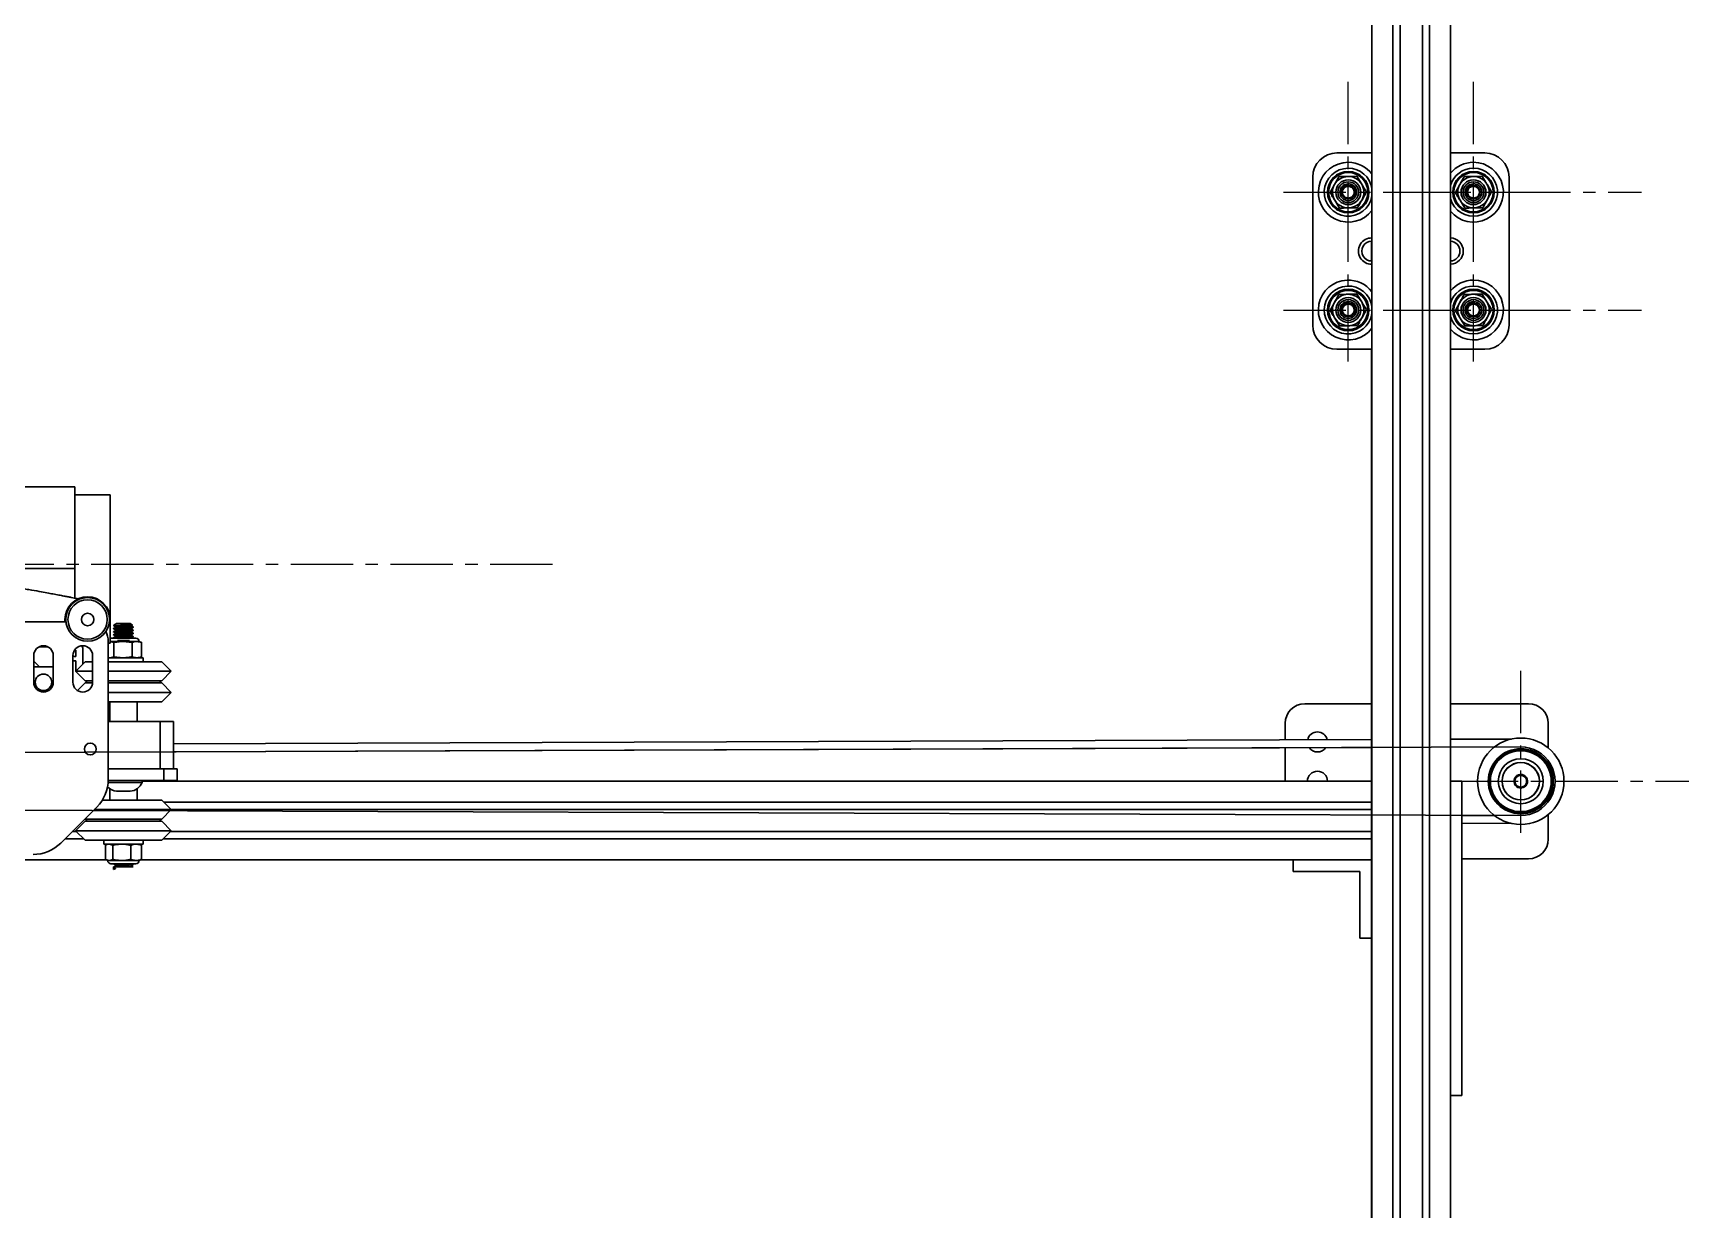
# Model space of a CAD drawing. Header units: millimetres. Extents: x 15 to 1184, y 5 to 836.
# Drawn here: x 332.3 to 501, y 141.9 to 261.8 of the extents above; entities that cross this region are included whole.
import ezdxf

# ---------------------------------------------------------------- set-up
doc = ezdxf.new("R2010")
doc.units = ezdxf.units.MM
doc.linetypes.add('CENTER', pattern=[10.16, 6.35, -1.27, 1.27, -1.27])
doc.linetypes.add('CENTERX2', pattern=[20.32, 12.7, -2.54, 2.54, -2.54])
doc.layers.get('0').update_dxf_attribs({"lineweight": 30})
doc.layers.add('中心线', color=7, linetype='CENTER')

msp = doc.modelspace()

# ---------------------------------------------------------------- linework, layer by layer
at = {"color": 7, "linetype": 'Continuous', "lineweight": 30}
for p, q in [((471.5353, 128.8836), (471.5353, 325.7631)), ((473.8073, 128.8836), (473.8073, 325.7631)), ((468.6713, 130.7233), (468.6713, 323.9233)), ((470.8153, 131.3233), (470.8153, 323.3233)), ((474.5273, 131.3233), (474.5273, 323.3233)), ((476.6713, 139.3233), (476.6713, 315.3233)), ((468.6713, 249.553), (465.1053, 249.553)), ((480.1693, 249.553), (476.6713, 249.553)), ((462.6373, 247.085), (462.6373, 232.021)), ((464.4102, 245.5147), (464.8554, 246.3242)), ((467.1477, 247.1718), (467.6261, 246.3815)), ((477.1702, 245.5147), (477.6154, 246.3242)), ((479.9077, 247.1718), (480.3861, 246.3815)), ((482.6373, 232.021), (482.6373, 247.085)), ((465.3669, 243.9342), (464.8885, 244.7245)), ((465.5741, 245.1521), (465.495, 245.2095)), ((465.5674, 245.49), (465.8578, 246.119)), ((465.9669, 244.924), (465.5674, 245.49)), ((465.8578, 246.119), (466.5477, 246.182)), ((466.6568, 244.987), (465.9669, 244.924)), ((466.5477, 246.182), (466.9473, 245.616)), ((466.9473, 245.616), (466.6568, 244.987)), ((468.1044, 245.5913), (467.6592, 244.7819)), ((478.1269, 243.9342), (477.6485, 244.7245)), ((478.4053, 245.05), (478.3166, 245.0952)), ((478.3457, 245.3827), (478.534, 246.0495)), ((478.829, 244.8863), (478.3457, 245.3827)), ((478.534, 246.0495), (479.2056, 246.2198)), ((479.5006, 245.0566), (478.829, 244.8863)), ((479.2056, 246.2198), (479.6889, 245.7233)), ((479.6889, 245.7233), (479.5006, 245.0566)), ((480.8644, 245.5913), (480.4192, 244.7819)), ((468.6373, 238.549), (468.6373, 240.557)), ((467.1477, 235.1718), (467.6261, 234.3816)), ((479.9077, 235.1718), (480.3861, 234.3816)), ((464.4102, 233.5148), (464.8554, 234.3241)), ((465.4892, 233.3591), (465.4202, 233.448)), ((465.5773, 233.6854), (466.032, 234.2082)), ((465.8026, 233.0303), (465.5773, 233.6854)), ((466.4826, 232.8979), (465.8026, 233.0303)), ((466.032, 234.2082), (466.712, 234.0757)), ((466.9373, 233.4206), (466.4826, 232.8979)), ((466.712, 234.0757), (466.9373, 233.4206)), ((468.1044, 233.5913), (467.6592, 232.7819)), ((477.1702, 233.5148), (477.6154, 234.3241)), ((478.3163, 233.1842), (478.2326, 233.2509)), ((478.3252, 233.522), (478.6444, 234.1369)), ((478.6981, 232.9381), (478.3252, 233.522)), ((478.6444, 234.1369), (479.3365, 234.1679)), ((479.3902, 232.9691), (478.6981, 232.9381)), ((479.3365, 234.1679), (479.7094, 233.584)), ((479.7094, 233.584), (479.3902, 232.9691)), ((480.8644, 233.5913), (480.4192, 232.7819)), ((465.3669, 231.9342), (464.8885, 232.7245)), ((478.1269, 231.9342), (477.6485, 232.7245)), ((465.1053, 229.553), (468.6713, 229.553)), ((468.6373, 109.553), (468.6373, 229.553)), ((476.6713, 229.553), (480.1693, 229.553)), ((336.5292, 215.533), (330.1792, 215.533)), ((336.5292, 207.233), (336.5292, 215.533)), ((340.1292, 214.733), (336.5292, 214.733)), ((340.1292, 207.233), (340.1292, 214.733)), ((330.1792, 207.233), (336.5292, 207.233)), ((336.5292, 204.2003), (336.5292, 207.233)), ((340.1292, 202.033), (340.1292, 207.233)), ((320.7292, 201.805), (335.6109, 201.805)), ((335.5192, 202.033), (335.5192, 201.805)), ((340.1292, 199.633), (340.1292, 202.033)), ((340.5562, 201.4744), (340.4732, 201.4163)), ((340.4732, 201.4163), (340.6368, 201.4163)), ((340.4732, 201.1062), (340.4732, 201.0662)), ((340.4732, 200.7862), (340.4732, 200.7462)), ((340.6857, 201.5514), (340.5989, 201.5011)), ((340.7826, 201.633), (340.681, 201.5619)), ((340.681, 201.5619), (340.7183, 201.5619)), ((340.681, 201.2662), (340.681, 201.2287)), ((340.681, 200.9462), (340.681, 200.9088)), ((340.7826, 201.633), (342.0207, 201.633)), ((342.0207, 201.633), (342.1638, 201.633)), ((342.3624, 201.4939), (342.1638, 201.633)), ((342.2613, 201.4211), (342.3644, 201.4809)), ((342.2654, 201.3862), (342.2654, 201.4235)), ((342.2654, 201.0662), (342.2654, 201.1035)), ((342.2654, 200.7462), (342.2654, 200.7835)), ((342.4732, 201.2262), (342.4732, 201.2662)), ((342.4732, 200.9062), (342.4732, 200.9462)), ((332.8469, 199.233), (333.8115, 199.233)), ((339.9292, 199.805), (339.9292, 185.7459)), ((339.9292, 199.633), (340.1292, 199.633)), ((340.5075, 199.6763), (340.0669, 199.7917)), ((341.4309, 199.7917), (340.1292, 199.7917)), ((342.7399, 200.125), (340.2065, 200.125)), ((340.4732, 200.4662), (340.4732, 200.4262)), ((340.4732, 200.1462), (340.4732, 200.125)), ((340.5075, 199.6763), (340.5075, 198.2404)), ((340.6173, 199.7011), (340.6284, 199.6947)), ((340.681, 200.6262), (340.681, 200.5887)), ((340.681, 200.3062), (340.681, 200.2687)), ((342.3543, 199.6763), (341.4309, 199.7917)), ((342.8372, 199.7917), (341.4309, 199.7917)), ((342.2654, 200.4262), (342.2654, 200.4635)), ((342.2654, 200.125), (342.2654, 200.1435)), ((342.3543, 199.6763), (342.3543, 198.2404)), ((342.4732, 200.5862), (342.4732, 200.6262)), ((342.4732, 200.2662), (342.4732, 200.3062)), ((343.0732, 199.7917), (342.8372, 199.7917)), ((343.35, 199.6626), (343.0732, 199.7917)), ((343.3201, 199.6763), (343.3201, 198.2404)), ((332.3292, 195.633), (332.3292, 198.357)), ((332.9332, 197.1933), (332.3292, 197.7973)), ((334.3292, 198.357), (334.3292, 195.633)), ((336.3292, 195.633), (336.3292, 198.357)), ((336.3292, 197.8327), (336.6092, 197.8327)), ((336.3295, 198.3805), (336.4492, 198.2608)), ((336.4492, 198.2608), (336.6092, 198.2608)), ((336.6092, 198.913), (336.498, 198.913)), ((336.6092, 198.2608), (336.6092, 198.913)), ((336.6092, 197.8327), (336.6092, 196.769)), ((336.6092, 196.769), (337.3292, 197.489)), ((337.3292, 197.489), (337.3292, 199.033)), ((337.5652, 197.725), (337.3292, 197.489)), ((337.5652, 197.725), (338.3292, 197.725)), ((338.3292, 198.357), (338.3292, 195.633)), ((339.9292, 198.1611), (340.0669, 198.125)), ((339.9292, 198.125), (343.0588, 198.125)), ((339.9292, 197.725), (344.121, 197.725)), ((340.5075, 198.2404), (341.4309, 198.125)), ((340.5344, 198.1493), (340.5762, 198.125)), ((342.6353, 197.725), (342.1437, 197.725)), ((342.6353, 197.725), (342.1437, 197.725)), ((343.3627, 197.725), (342.871, 197.725)), ((343.3627, 197.725), (342.871, 197.725)), ((343.0588, 198.125), (343.4732, 198.125)), ((343.0732, 198.125), (343.35, 198.2541)), ((343.4732, 197.725), (343.4732, 198.125)), ((344.121, 197.725), (345.3812, 197.725)), ((346.3512, 196.755), (345.3812, 197.725)), ((334.3292, 197.1933), (332.3292, 197.1933)), ((334.0293, 196.0971), (333.7933, 196.3332)), ((336.6092, 196.769), (336.5952, 196.755)), ((336.5952, 196.755), (337.5612, 195.789)), ((336.5952, 196.755), (338.3292, 196.755)), ((337.5612, 195.789), (338.3092, 195.789)), ((337.7232, 195.789), (337.7232, 195.569)), ((339.9292, 196.755), (344.7782, 196.755)), ((339.9292, 195.789), (344.1237, 195.789)), ((344.1237, 195.789), (345.3852, 195.789)), ((344.7782, 196.755), (346.3512, 196.755)), ((345.2232, 195.569), (345.2232, 195.789)), ((345.3852, 195.789), (346.3512, 196.755)), ((337.5612, 195.569), (336.7857, 194.7936)), ((337.5612, 195.569), (338.3092, 195.569)), ((339.9292, 195.569), (344.1237, 195.569)), ((339.9292, 194.603), (344.7782, 194.603)), ((344.1237, 195.569), (345.3852, 195.569)), ((344.7782, 194.603), (346.3512, 194.603)), ((345.3812, 193.633), (346.3512, 194.603)), ((346.3512, 194.603), (345.3852, 195.569)), ((339.9292, 193.633), (344.121, 193.633)), ((340.0732, 193.633), (340.0732, 191.633)), ((342.1437, 193.633), (342.6353, 193.633)), ((342.1437, 193.633), (342.6353, 193.633)), ((343.3627, 193.633), (342.871, 193.633)), ((343.3627, 193.633), (342.871, 193.633)), ((342.8732, 191.633), (342.8732, 193.633)), ((344.121, 193.633), (345.3812, 193.633)), ((468.6373, 193.453), (461.8373, 193.453)), ((484.6373, 193.453), (476.6713, 193.453)), ((339.9292, 191.633), (345.2172, 191.633)), ((345.2172, 191.633), (345.2172, 186.833)), ((345.2172, 191.633), (346.5612, 191.633)), ((346.5612, 191.633), (346.5612, 186.833)), ((459.8373, 191.453), (459.8373, 189.7664)), ((486.6373, 188.9471), (486.6373, 191.453)), ((483.8247, 189.053), (68.3301, 187.553)), ((483.8247, 189.053), (68.3301, 187.553)), ((346.5612, 189.3575), (468.6373, 189.7982)), ((346.5612, 188.5575), (468.6373, 188.9982)), ((459.8373, 188.9664), (459.8373, 185.553)), ((476.6713, 189.8272), (482.889, 189.8496)), ((476.6713, 189.0272), (481.1582, 189.0434)), ((345.6012, 185.633), (339.9276, 185.633)), ((345.6012, 186.833), (339.9292, 186.833)), ((343.3732, 185.433), (343.3732, 185.633)), ((345.6012, 185.633), (345.6012, 186.833)), ((346.9452, 186.833), (345.6012, 186.833)), ((346.9452, 185.633), (345.6012, 185.633)), ((346.9452, 185.633), (346.9452, 186.833)), ((483.7847, 186.2438), (483.2127, 185.8529)), ((483.2176, 185.8562), (483.2127, 185.8529)), ((483.2127, 185.8529), (483.2653, 185.162)), ((483.2127, 185.8529), (483.2132, 185.847)), ((483.7847, 186.2438), (483.7799, 186.2405)), ((484.4093, 185.944), (483.7847, 186.2438)), ((483.79, 186.2413), (483.7847, 186.2438)), ((484.4092, 185.944), (484.404, 185.9465)), ((484.4097, 185.9382), (484.4092, 185.944)), ((484.4619, 185.2532), (484.4093, 185.944)), ((339.9169, 185.433), (342.9795, 185.433)), ((340.0732, 184.7866), (340.0732, 183.633)), ((341.0487, 184.5359), (340.7833, 184.5359)), ((341.0509, 184.5361), (341.0487, 184.5359)), ((341.0567, 184.5359), (341.0509, 184.5361)), ((341.0567, 184.5359), (341.7319, 184.5359)), ((341.7377, 184.5361), (341.7319, 184.5359)), ((341.7413, 184.5359), (341.7377, 184.5361)), ((341.7413, 184.5359), (342.1564, 184.5359)), ((342.16, 184.5361), (342.1564, 184.5359)), ((342.1577, 184.5359), (342.16, 184.5361)), ((342.1577, 184.5359), (342.1631, 184.5359)), ((342.8732, 183.633), (342.8732, 184.7866)), ((342.9795, 185.433), (343.3732, 185.433)), ((343.3732, 185.553), (468.6373, 185.553)), ((477.8373, 185.553), (476.6713, 185.553)), ((477.8373, 185.553), (477.8373, 183.553)), ((483.2649, 185.1679), (483.2654, 185.162)), ((483.2653, 185.162), (483.8899, 184.8622)), ((483.2654, 185.162), (483.2706, 185.1595)), ((483.8846, 184.8647), (483.8899, 184.8622)), ((483.8899, 184.8622), (484.4619, 185.2532)), ((483.8899, 184.8622), (483.8948, 184.8655)), ((484.4571, 185.2499), (484.4619, 185.2532)), ((484.4619, 185.2532), (484.4614, 185.259)), ((68.3301, 183.553), (483.8247, 182.053)), ((68.3301, 183.553), (483.8247, 182.053)), ((338.7576, 182.9174), (335.1008, 179.2606)), ((342.303, 182.663), (338.5032, 182.663)), ((342.138, 183.633), (339.3257, 183.633)), ((345.3812, 183.633), (342.138, 183.633)), ((346.3512, 182.663), (342.303, 182.663)), ((346.3512, 182.663), (345.3812, 183.633)), ((345.3852, 181.697), (346.3512, 182.663)), ((345.6052, 183.409), (468.6373, 183.409)), ((346.3252, 182.689), (468.6373, 182.689)), ((477.8373, 183.553), (477.8373, 155.553)), ((337.5612, 181.477), (336.5952, 180.511)), ((336.5952, 180.511), (337.5652, 179.541)), ((342.303, 180.511), (336.5952, 180.511)), ((337.5492, 181.709), (337.5612, 181.697)), ((342.1387, 181.697), (337.5612, 181.697)), ((342.1387, 181.477), (337.5612, 181.477)), ((337.7232, 181.697), (337.7232, 181.477)), ((345.3852, 181.697), (342.1387, 181.697)), ((345.3852, 181.477), (342.1387, 181.477)), ((346.3512, 180.511), (342.303, 180.511)), ((345.2232, 181.477), (345.2232, 181.697)), ((345.3812, 179.541), (346.3512, 180.511)), ((346.3512, 180.511), (345.3852, 181.477)), ((481.1582, 182.0627), (477.8373, 182.0747)), ((482.889, 181.2564), (477.8373, 181.2746)), ((486.6373, 179.653), (486.6373, 182.1589)), ((335.5372, 179.697), (337.4092, 179.697)), ((336.2572, 180.417), (336.6892, 180.417)), ((342.138, 179.541), (337.5652, 179.541)), ((339.4732, 179.541), (339.4732, 179.141)), ((341.4732, 179.141), (339.4732, 179.141)), ((339.7223, 179.0639), (339.6359, 179.0256)), ((339.6359, 177.5898), (339.6359, 179.0256)), ((339.8732, 179.141), (339.7197, 179.0694)), ((340.3862, 179.0256), (340.0111, 179.141)), ((340.3862, 177.5898), (340.3862, 179.0256)), ((340.5182, 179.141), (340.4764, 179.1168)), ((343.4732, 179.141), (341.4732, 179.141)), ((345.3812, 179.541), (342.138, 179.541)), ((342.2235, 177.5898), (342.2235, 179.0256)), ((342.2651, 179.1141), (342.3115, 179.141)), ((343.3104, 179.0256), (342.767, 179.141)), ((343.2267, 179.0694), (343.0732, 179.141)), ((343.2241, 179.0639), (343.3104, 179.0256)), ((343.3104, 177.5898), (343.3104, 179.0256)), ((343.4732, 179.141), (343.4732, 179.541)), ((345.5372, 179.697), (468.6373, 179.697)), ((346.2572, 180.417), (468.6373, 180.417)), ((319.031, 177.553), (339.6753, 177.553)), ((339.6359, 177.5898), (340.0111, 177.4743)), ((339.7148, 177.5482), (339.8732, 177.4743)), ((339.8732, 177.4743), (340.0111, 177.4743)), ((340.0111, 177.4743), (341.3049, 177.4743)), ((340.2065, 177.141), (342.7399, 177.141)), ((341.3049, 177.4743), (342.767, 177.4743)), ((342.2235, 177.5898), (342.767, 177.4743)), ((342.767, 177.4743), (343.0732, 177.4743)), ((343.0732, 177.4743), (343.2316, 177.5482)), ((343.3104, 177.5898), (343.2246, 177.5634)), ((343.2711, 177.553), (460.6373, 177.553)), ((460.6373, 176.353), (460.6373, 177.553)), ((460.6373, 177.553), (468.6373, 177.553)), ((477.8373, 177.653), (484.6373, 177.653)), ((340.681, 176.713), (340.4732, 176.833)), ((340.4732, 176.553), (340.4732, 176.833)), ((340.681, 176.713), (340.4732, 176.833)), ((340.4732, 176.553), (340.4732, 176.833)), ((340.4732, 176.553), (340.681, 176.673)), ((340.4732, 176.553), (340.681, 176.673)), ((340.6853, 176.9979), (340.6157, 176.9576)), ((340.6164, 176.9495), (340.7826, 176.833)), ((340.681, 177.033), (340.681, 176.9955)), ((340.681, 176.673), (340.681, 176.713)), ((340.681, 176.673), (340.681, 176.713)), ((341.4732, 176.833), (340.7826, 176.833)), ((342.1638, 176.833), (341.4732, 176.833)), ((342.1638, 176.833), (342.4594, 177.04)), ((467.4373, 176.353), (460.6373, 176.353)), ((467.4373, 169.553), (467.4373, 176.353)), ((468.6373, 169.553), (467.4373, 169.553)), ((477.8373, 155.553), (477.8373, 153.553)), ((477.8373, 153.553), (476.6713, 153.553))]:
    msp.add_line(p, q, dxfattribs=at)
at = {"color": 7, "linetype": 'CENTERX2', "lineweight": 30}
for p, q in [((342.0827, 201.633), (340.8637, 201.633)), ((342.0827, 201.633), (340.8637, 201.633)), ((342.0827, 199.873), (340.8637, 199.873)), ((342.0827, 199.873), (340.8637, 199.873)), ((340.4732, 176.833), (342.4732, 176.833)), ((340.4732, 176.833), (342.4732, 176.833)), ((340.4732, 176.693), (340.681, 176.693)), ((340.4732, 176.693), (340.681, 176.693)), ((340.5771, 176.613), (340.5771, 176.773)), ((340.5771, 176.613), (340.5771, 176.773))]:
    msp.add_line(p, q, dxfattribs=at)
at = {"color": 8, "linetype": 'Continuous', "lineweight": 30}
msp.add_line((339.8499, 184.953), (339.8781, 184.953), dxfattribs=at)
at = {"color": 7, "linetype": 'Continuous', "lineweight": 30, "flags": 128}
msp.add_lwpolyline([(340.2065, 200.125), (340.1415, 200.1186), (340.1292, 200.1159)], dxfattribs=at)
at = {"color": 7, "linetype": 'Continuous', "lineweight": 30}
for centre, radius in [((466.2573, 245.553), 2.1148), ((466.2573, 245.553), 2), ((466.2573, 245.553), 1.2667), ((466.2573, 245.553), 1.0589), ((466.2573, 245.553), 0.8511), ((479.0173, 245.553), 2.1148), ((479.0173, 245.553), 2), ((479.0173, 245.553), 1.2667), ((479.0173, 245.553), 1.0589), ((479.0173, 245.553), 0.8511), ((466.2573, 245.553), 0.6906), ((479.0173, 245.553), 0.6906), ((466.2573, 233.553), 2.1148), ((466.2573, 233.553), 2), ((466.2573, 233.553), 1.2667), ((466.2573, 233.553), 1.0589), ((479.0173, 233.553), 2.1148), ((479.0173, 233.553), 2), ((479.0173, 233.553), 1.2667), ((479.0173, 233.553), 1.0589), ((466.2573, 233.553), 0.8511), ((466.2573, 233.553), 0.6906), ((479.0173, 233.553), 0.8511), ((479.0173, 233.553), 0.6906), ((337.8242, 202.033), 2.225), ((337.8242, 202.033), 2.0025), ((337.8242, 202.033), 0.635), ((333.3292, 195.633), 0.84), ((338.0932, 188.833), 0.6), ((483.8373, 185.553), 4.4), ((483.8373, 185.553), 3.3148), ((483.8373, 185.553), 3.2), ((483.8373, 185.553), 3.1948), ((483.8373, 185.553), 3.1), ((483.8373, 185.553), 2.2934), ((483.8373, 185.553), 1.9066), ((483.8373, 185.553), 1.9)]:
    msp.add_circle(centre, radius, dxfattribs=at)
at = {"color": 7, "linetype": 'CENTERX2', "lineweight": 30}
for centre in [(466.2573, 245.553), (479.0173, 245.553), (466.2573, 233.553), (479.0173, 233.553), (483.8373, 185.553)]:
    msp.add_circle(centre, 0.6, dxfattribs=at)
at = {"color": 7, "linetype": 'Continuous', "lineweight": 30}
for centre, radius, start, end in [((465.1053, 247.085), 2.468, 90, 180), ((466.2573, 245.553), 3.046, 90, 322.421146), ((466.2573, 245.553), 2.442, 90, 351.315203), ((466.2573, 245.553), 3.046, 37.578854, 90), ((466.2573, 245.553), 2.442, 8.684797, 90), ((479.0173, 245.553), 3.046, 219.629009, 90), ((479.0173, 245.553), 3.046, 90, 140.370991), ((479.0173, 245.553), 2.442, 90, 163.881169), ((479.0173, 245.553), 2.442, 196.118831, 90), ((480.1693, 247.085), 2.468, 0, 90), ((466.2573, 245.553), 1.6, 151.186857, 211.186857), ((466.2573, 245.553), 1.6, 91.186857, 151.186857), ((466.2573, 245.553), 1.6, 31.186857, 91.186857), ((466.2573, 245.553), 1.6, 331.186857, 31.186857), ((479.0173, 245.553), 1.6, 151.186857, 211.186857), ((479.0173, 245.553), 1.6, 91.186857, 151.186857), ((479.0173, 245.553), 1.6, 31.186857, 91.186857), ((479.0173, 245.553), 1.6, 331.186857, 31.186857), ((466.2573, 245.553), 1.6, 211.186857, 271.186857), ((466.2573, 245.553), 0.7922, 164.776499, 210.402581), ((466.2573, 245.553), 1.6, 271.186857, 331.186857), ((479.0173, 245.553), 1.6, 211.186857, 271.186857), ((479.0173, 245.553), 0.7922, 173.789789, 219.415871), ((479.0173, 245.553), 1.6, 271.186857, 331.186857), ((468.6373, 239.553), 1.34, 88.54607, 271.45393), ((468.6373, 239.553), 1.004, 88.059334, 271.940666), ((476.6373, 239.553), 1.34, 0, 88.54607), ((476.6373, 239.553), 1.004, 0, 88.059334), ((476.6373, 239.553), 1.34, 271.45393, 0), ((476.6373, 239.553), 1.004, 271.940666, 0), ((466.2573, 233.553), 3.046, 92.362385, 322.421146), ((466.2573, 233.553), 3.046, 37.578854, 92.362385), ((479.0173, 233.553), 3.046, 219.629009, 90), ((479.0173, 233.553), 3.046, 90, 140.370991), ((466.2573, 233.553), 2.442, 92.362385, 351.315203), ((466.2573, 233.553), 1.6, 91.186857, 151.186857), ((466.2573, 233.553), 2.442, 8.684797, 92.362385), ((466.2573, 233.553), 1.6, 31.186857, 91.186857), ((479.0173, 233.553), 2.442, 90, 163.881169), ((479.0173, 233.553), 2.442, 196.118831, 90), ((479.0173, 233.553), 1.6, 91.186857, 151.186857), ((479.0173, 233.553), 1.6, 31.186857, 91.186857), ((466.2573, 233.553), 1.6, 151.186857, 211.186857), ((466.2573, 233.553), 0.7922, 148.542252, 194.168334), ((466.2573, 233.553), 1.6, 331.186857, 31.186857), ((479.0173, 233.553), 1.6, 151.186857, 211.186857), ((479.0173, 233.553), 0.7922, 162.124208, 207.75029), ((479.0173, 233.553), 1.6, 331.186857, 31.186857), ((465.1053, 232.021), 2.468, 180, 270), ((466.2573, 233.553), 1.6, 211.186857, 271.186857), ((466.2573, 233.553), 1.6, 271.186857, 331.186857), ((479.0173, 233.553), 1.6, 211.186857, 271.186857), ((479.0173, 233.553), 1.6, 271.186857, 331.186857), ((480.1693, 232.021), 2.468, 270, 0), ((337.8242, 202.033), 2.305, 0, 180), ((337.9292, 199.805), 2, 0, 29.509187), ((333.3292, 198.357), 1, 0, 180), ((337.3292, 198.357), 1, 0, 180), ((336.7292, 199.033), 0.6, 0, 32.199645), ((342.7399, 199.7917), 0.3333, 0, 90), ((333.3292, 195.633), 1, 180, 0), ((337.3292, 195.633), 1, 180, 0), ((461.8373, 191.453), 2, 90, 180), ((484.6373, 191.453), 2, 0, 90), ((463.1213, 189.553), 1.02, 12.964198, 167.449491), ((463.1213, 189.553), 1.02, 214.504422, 325.909267), ((483.8373, 185.553), 3.5, 269.793156, 90.206844), ((483.8373, 185.553), 3.5, 269.793156, 90.206844), ((335.9292, 185.7459), 4, 315, 0), ((463.1213, 185.553), 1.02, 0, 180), ((483.8373, 185.553), 0.6899, 154.777707, 213.934273), ((483.8373, 185.553), 0.6899, 94.777707, 153.934273), ((483.8373, 185.553), 0.6899, 34.777707, 93.934273), ((483.8373, 185.553), 0.6899, 334.777707, 33.934273), ((340.8732, 185.9219), 1.3889, 222.836112, 266.288464), ((342.0732, 185.9219), 1.3889, 273.711536, 339.390307), ((483.8373, 185.553), 0.6899, 214.777707, 273.934273), ((483.8373, 185.553), 0.6899, 274.777707, 333.934273), ((332.2723, 182.089), 4, 270, 315), ((484.6373, 179.653), 2, 270, 0), ((340.2065, 177.4743), 0.3333, 180, 270), ((342.7399, 177.4743), 0.3333, 270, 0)]:
    msp.add_arc(centre, radius, start, end, dxfattribs=at)
for points, knots in [([(464.8554, 246.3242), (464.9247, 246.4501), (465.0747, 246.7228), (465.2215, 246.9898), (465.3006, 247.1335)], [0, 0, 0, 0, 0.46174246, 1, 1, 1, 1]), ([(465.3006, 247.1335), (465.378, 247.1351), (465.6813, 247.1414), (465.9924, 247.1479), (466.2241, 247.1527)], [0, 0, 0, 0, 0.25500357, 1, 1, 1, 1]), ([(465.5741, 245.1521), (465.552, 245.195), (465.4837, 245.3276), (465.4461, 245.5862), (465.5187, 245.8932), (465.7065, 246.1519), (465.9756, 246.3088), (466.2035, 246.3686), (466.3193, 246.3379), (466.3333, 246.3342)], [0, 0, 0, 0, 0.08331219, 0.25794039, 0.43820945, 0.61846534, 0.79310172, 0.97493103, 1, 1, 1, 1]), ([(466.7182, 246.2766), (466.7001, 246.2902), (466.6026, 246.3631), (466.38, 246.4076), (466.091, 246.3902), (465.8259, 246.2726), (465.6197, 246.0779), (465.5242, 245.8899), (465.4979, 245.7815), (465.493, 245.761)], [0, 0, 0, 0, 0.04375859, 0.23528298, 0.41911808, 0.60135546, 0.78382561, 0.9591183, 1, 1, 1, 1]), ([(466.2241, 247.1527), (466.4103, 247.1565), (466.7216, 247.163), (467.0256, 247.1693), (467.1477, 247.1718)], [0, 0, 0, 0, 0.59831499, 1, 1, 1, 1]), ([(467.6261, 246.3815), (467.7005, 246.2586), (467.8617, 245.9923), (468.0195, 245.7316), (468.1044, 245.5913)], [0, 0, 0, 0, 0.46174834, 1, 1, 1, 1]), ([(477.6154, 246.3242), (477.6847, 246.4501), (477.8347, 246.7228), (477.9815, 246.9898), (478.0606, 247.1335)], [0, 0, 0, 0, 0.461753662, 1, 1, 1, 1]), ([(478.0606, 247.1335), (478.1379, 247.1351), (478.4413, 247.1414), (478.7524, 247.1479), (478.9842, 247.1527)], [0, 0, 0, 0, 0.25499058, 1, 1, 1, 1]), ([(478.4053, 245.05), (478.3768, 245.0889), (478.2886, 245.2092), (478.211, 245.4587), (478.2345, 245.7734), (478.3795, 246.0579), (478.6206, 246.2567), (478.8487, 246.3519), (478.9803, 246.3366), (479.0071, 246.3335)], [0, 0, 0, 0, 0.08155802, 0.2525102, 0.42898702, 0.60544742, 0.77641254, 0.95443476, 1, 1, 1, 1]), ([(479.4647, 246.288), (479.4105, 246.3185), (479.2696, 246.3979), (479.0055, 246.4186), (478.7217, 246.3532), (478.4786, 246.1963), (478.3054, 245.9715), (478.2405, 245.7709), (478.2315, 245.6597), (478.2298, 245.6387)], [0, 0, 0, 0, 0.11123439, 0.2892504, 0.46008301, 0.62948592, 0.79906403, 0.96199217, 1, 1, 1, 1]), ([(478.9842, 247.1527), (479.1704, 247.1565), (479.4816, 247.163), (479.7856, 247.1693), (479.9077, 247.1718)], [0, 0, 0, 0, 0.59834502, 1, 1, 1, 1]), ([(480.3861, 246.3815), (480.4605, 246.2586), (480.6217, 245.9923), (480.7795, 245.7316), (480.8644, 245.5913)], [0, 0, 0, 0, 0.46173631, 1, 1, 1, 1]), ([(464.8885, 244.7245), (464.8141, 244.8474), (464.6529, 245.1137), (464.4951, 245.3744), (464.4102, 245.5147)], [0, 0, 0, 0, 0.46173631, 1, 1, 1, 1]), ([(467.6592, 244.7819), (467.59, 244.656), (467.44, 244.3832), (467.2931, 244.1162), (467.214, 243.9725)], [0, 0, 0, 0, 0.4617545, 1, 1, 1, 1]), ([(477.6485, 244.7245), (477.5741, 244.8474), (477.4129, 245.1137), (477.2551, 245.3744), (477.1702, 245.5147)], [0, 0, 0, 0, 0.46176257, 1, 1, 1, 1]), ([(480.4192, 244.7819), (480.3499, 244.656), (480.1999, 244.3832), (480.053, 244.1162), (479.974, 243.9725)], [0, 0, 0, 0, 0.4617545, 1, 1, 1, 1]), ([(466.2904, 243.9534), (466.0587, 243.9486), (465.7476, 243.9421), (465.4442, 243.9358), (465.3669, 243.9342)], [0, 0, 0, 0, 0.74499643, 1, 1, 1, 1]), ([(467.214, 243.9725), (467.0919, 243.97), (466.7878, 243.9637), (466.4766, 243.9572), (466.2904, 243.9534)], [0, 0, 0, 0, 0.40168501, 1, 1, 1, 1]), ([(479.0504, 243.9534), (478.8187, 243.9486), (478.5075, 243.9421), (478.2042, 243.9358), (478.1269, 243.9342)], [0, 0, 0, 0, 0.74500942, 1, 1, 1, 1]), ([(479.974, 243.9725), (479.8519, 243.97), (479.5478, 243.9637), (479.2366, 243.9572), (479.0504, 243.9534)], [0, 0, 0, 0, 0.40165498, 1, 1, 1, 1]), ([(464.8554, 234.3241), (464.9247, 234.4501), (465.0747, 234.7228), (465.2215, 234.9898), (465.3006, 235.1335)], [0, 0, 0, 0, 0.4617545, 1, 1, 1, 1]), ([(465.3006, 235.1335), (465.378, 235.1351), (465.6813, 235.1414), (465.9924, 235.1479), (466.2241, 235.1527)], [0, 0, 0, 0, 0.2550037, 1, 1, 1, 1]), ([(466.2241, 235.1527), (466.4103, 235.1565), (466.7216, 235.163), (467.0256, 235.1693), (467.1477, 235.1718)], [0, 0, 0, 0, 0.59831468, 1, 1, 1, 1]), ([(477.6154, 234.3241), (477.6847, 234.4501), (477.8347, 234.7228), (477.9815, 234.9898), (478.0606, 235.1335)], [0, 0, 0, 0, 0.4617657, 1, 1, 1, 1]), ([(478.0606, 235.1335), (478.1379, 235.1351), (478.4413, 235.1414), (478.7524, 235.1479), (478.9842, 235.1527)], [0, 0, 0, 0, 0.25499072, 1, 1, 1, 1]), ([(478.9842, 235.1527), (479.1704, 235.1565), (479.4816, 235.163), (479.7856, 235.1693), (479.9077, 235.1718)], [0, 0, 0, 0, 0.59834471, 1, 1, 1, 1]), ([(464.8885, 232.7245), (464.8141, 232.8474), (464.6529, 233.1137), (464.4951, 233.3744), (464.4102, 233.5148)], [0, 0, 0, 0, 0.46173631, 1, 1, 1, 1]), ([(465.4892, 233.3591), (465.48, 233.4064), (465.4516, 233.5529), (465.4877, 233.8111), (465.6436, 234.0885), (465.8945, 234.2736), (466.1199, 234.3574), (466.241, 234.3383), (466.2622, 234.335)], [0, 0, 0, 0, 0.10036297, 0.31075518, 0.52791655, 0.74507325, 0.95545575, 1, 1, 1, 1]), ([(466.9531, 234.055), (466.9238, 234.0957), (466.8364, 234.2171), (466.6154, 234.3405), (466.3313, 234.4029), (466.0444, 234.3646), (465.7918, 234.2352), (465.6477, 234.0814), (465.5921, 233.9847), (465.5816, 233.9664)], [0, 0, 0, 0, 0.09168937, 0.27361181, 0.4482202, 0.62134876, 0.79465066, 0.96116384, 1, 1, 1, 1]), ([(467.6261, 234.3816), (467.7005, 234.2586), (467.8617, 233.9923), (468.0195, 233.7316), (468.1044, 233.5913)], [0, 0, 0, 0, 0.46174834, 1, 1, 1, 1]), ([(477.6485, 232.7245), (477.5741, 232.8474), (477.4129, 233.1137), (477.2551, 233.3744), (477.1702, 233.5148)], [0, 0, 0, 0, 0.46176257, 1, 1, 1, 1]), ([(478.3163, 233.1842), (478.2962, 233.228), (478.2341, 233.3637), (478.2085, 233.6234), (478.2953, 233.9284), (478.4946, 234.1718), (478.7379, 234.319), (478.9074, 234.3265), (478.9753, 234.3295)], [0, 0, 0, 0, 0.09160351, 0.2835882, 0.48176303, 0.67995119, 0.87192918, 1, 1, 1, 1]), ([(479.4534, 234.2975), (479.3625, 234.335), (479.1829, 234.409), (478.8886, 234.3949), (478.6201, 234.2923), (478.4046, 234.1067), (478.3007, 233.9235), (478.2693, 233.8164), (478.2634, 233.7962)], [0, 0, 0, 0, 0.19779198, 0.39061189, 0.58181817, 0.77320322, 0.95709894, 1, 1, 1, 1]), ([(480.3861, 234.3816), (480.4605, 234.2586), (480.6217, 233.9923), (480.7795, 233.7316), (480.8644, 233.5913)], [0, 0, 0, 0, 0.46173631, 1, 1, 1, 1]), ([(466.2904, 231.9534), (466.0587, 231.9486), (465.7476, 231.9421), (465.4442, 231.9358), (465.3669, 231.9342)], [0, 0, 0, 0, 0.7449963, 1, 1, 1, 1]), ([(467.214, 231.9725), (467.0919, 231.97), (466.7878, 231.9636), (466.4766, 231.9572), (466.2904, 231.9534)], [0, 0, 0, 0, 0.40168532, 1, 1, 1, 1]), ([(467.6592, 232.7819), (467.59, 232.656), (467.4399, 232.3832), (467.2931, 232.1162), (467.214, 231.9725)], [0, 0, 0, 0, 0.46174246, 1, 1, 1, 1]), ([(479.0504, 231.9534), (478.8187, 231.9486), (478.5075, 231.9421), (478.2042, 231.9358), (478.1269, 231.9342)], [0, 0, 0, 0, 0.74500928, 1, 1, 1, 1]), ([(479.974, 231.9725), (479.8519, 231.97), (479.5478, 231.9636), (479.2366, 231.9572), (479.0504, 231.9534)], [0, 0, 0, 0, 0.40165529, 1, 1, 1, 1]), ([(480.4192, 232.7819), (480.3499, 232.656), (480.1999, 232.3832), (480.053, 232.1162), (479.974, 231.9725)], [0, 0, 0, 0, 0.46174246, 1, 1, 1, 1]), ([(336.8855, 204.1322), (336.8366, 204.1415), (336.7164, 204.1643), (336.4712, 204.2114), (336.1679, 204.2697), (335.82, 204.3366), (335.409, 204.4156), (334.9059, 204.5118), (334.3373, 204.6195), (333.676, 204.7431), (332.9017, 204.8851), (332.0581, 205.0348), (331.2576, 205.1702), (330.6987, 205.2596), (330.2896, 205.3229), (329.9862, 205.3657), (329.7215, 205.3992), (329.4959, 205.4353), (329.3484, 205.4537), (329.3292, 205.4561)], [0, 0, 0, 0, 0.06910681, 0.16990925, 0.262072, 0.34624557, 0.4357467, 0.52712702, 0.61699093, 0.68909718, 0.77036752, 0.85635736, 0.8974031, 0.93084165, 0.95680287, 0.96573772, 0.97920525, 0.99729058, 1, 1, 1, 1]), ([(340.6368, 201.4163), (340.5653, 201.4081), (340.4524, 201.3952), (340.4861, 201.3837), (340.4984, 201.3796)], [0, 0, 0, 0, 0.633884437, 1, 1, 1, 1]), ([(340.6857, 201.2314), (340.6509, 201.2112), (340.5813, 201.1708), (340.5118, 201.1305), (340.4769, 201.1103)], [0, 0, 0, 0, 0.49977338, 1, 1, 1, 1]), ([(340.6857, 200.9114), (340.6509, 200.8912), (340.5813, 200.8508), (340.5118, 200.8105), (340.4769, 200.7903)], [0, 0, 0, 0, 0.49977338, 1, 1, 1, 1]), ([(342.4571, 201.2662), (342.4569, 201.2621), (342.4566, 201.2516), (342.2834, 201.2331), (341.9862, 201.2121), (341.6053, 201.1941), (341.2075, 201.1723), (340.8466, 201.153), (340.5891, 201.1338), (340.4695, 201.1166), (340.4827, 201.1082), (340.4859, 201.1062)], [0, 0, 0, 0, 0.08249534, 0.20871953, 0.33495104, 0.45724602, 0.58458515, 0.70865757, 0.83273288, 0.96007043, 1, 1, 1, 1]), ([(342.4571, 200.9462), (342.4569, 200.9421), (342.4566, 200.9316), (342.2834, 200.913), (341.9862, 200.8921), (341.6053, 200.8741), (341.2075, 200.8523), (340.8466, 200.833), (340.5891, 200.8137), (340.4695, 200.7966), (340.4827, 200.7882), (340.4859, 200.7862)], [0, 0, 0, 0, 0.08249537, 0.20871961, 0.33495117, 0.4572462, 0.58458497, 0.70865744, 0.83273318, 0.96007079, 1, 1, 1, 1]), ([(342.4571, 201.2262), (342.4569, 201.2221), (342.4566, 201.2116), (342.2834, 201.193), (341.9862, 201.1721), (341.6052, 201.1541), (341.2076, 201.1323), (340.8628, 201.1139), (340.5997, 201.0948), (340.4645, 201.0775), (340.4849, 201.0682), (340.4893, 201.0662)], [0, 0, 0, 0, 0.08251437, 0.20876768, 0.33502831, 0.4573515, 0.58471959, 0.70882064, 0.81570518, 0.9601856, 1, 1, 1, 1]), ([(342.4571, 200.9062), (342.4569, 200.9021), (342.4566, 200.8916), (342.2834, 200.873), (341.9862, 200.8521), (341.6052, 200.8341), (341.2076, 200.8123), (340.8628, 200.7938), (340.5997, 200.7748), (340.4645, 200.7575), (340.4849, 200.7482), (340.4893, 200.7462)], [0, 0, 0, 0, 0.08251437, 0.20876768, 0.33502831, 0.4573515, 0.58471959, 0.70882064, 0.81570518, 0.9601856, 1, 1, 1, 1]), ([(340.4825, 201.3795), (340.5171, 201.3594), (340.5833, 201.3209), (340.6494, 201.2824), (340.681, 201.264)], [0, 0, 0, 0, 0.52224566, 1, 1, 1, 1]), ([(340.4825, 201.0595), (340.5171, 201.0394), (340.5833, 201.0009), (340.6494, 200.9624), (340.681, 200.944)], [0, 0, 0, 0, 0.52224566, 1, 1, 1, 1]), ([(340.7183, 201.5619), (340.69, 201.5482), (340.6336, 201.5208), (340.5765, 201.4907), (340.5611, 201.4761), (340.5575, 201.4726)], [0, 0, 0, 0, 0.433282241, 0.866481987, 1, 1, 1, 1]), ([(340.6368, 201.4163), (340.7117, 201.4194), (340.8616, 201.4256), (341.1755, 201.4348), (341.5082, 201.4451), (341.8289, 201.4544), (342.1016, 201.4634), (342.2869, 201.4737), (342.3779, 201.4814), (342.3629, 201.4861), (342.358, 201.4876)], [0, 0, 0, 0, 0.13966343, 0.27939667, 0.41328559, 0.54715284, 0.6811951, 0.80955313, 0.93762854, 1, 1, 1, 1]), ([(340.7183, 201.5619), (340.7017, 201.5586), (340.6838, 201.555), (340.6878, 201.5518), (340.6881, 201.5516)], [0, 0, 0, 0, 0.92072314, 1, 1, 1, 1]), ([(342.2526, 201.3862), (342.2525, 201.3821), (342.2522, 201.3716), (342.115, 201.353), (341.8796, 201.3321), (341.5779, 201.3141), (341.2623, 201.2924), (341.0004, 201.2744), (340.8134, 201.2584), (340.7277, 201.2441), (340.6838, 201.235), (340.6878, 201.2318), (340.6881, 201.2315)], [0, 0, 0, 0, 0.08540646, 0.21609379, 0.34678318, 0.47338952, 0.6052285, 0.73367221, 0.83232574, 0.93440301, 0.99479968, 1, 1, 1, 1]), ([(342.2526, 201.0662), (342.2525, 201.0621), (342.2522, 201.0516), (342.115, 201.033), (341.8796, 201.0121), (341.5779, 200.9941), (341.2623, 200.9723), (341.0004, 200.9544), (340.8134, 200.9383), (340.7277, 200.9242), (340.6838, 200.915), (340.6878, 200.9118), (340.6881, 200.9115)], [0, 0, 0, 0, 0.08540646, 0.21609379, 0.34678319, 0.47338953, 0.60522852, 0.73367159, 0.83232574, 0.93440235, 0.99479968, 1, 1, 1, 1]), ([(342.2526, 200.7462), (342.2525, 200.7421), (342.2522, 200.7316), (342.115, 200.713), (341.8796, 200.6921), (341.5779, 200.6741), (341.2623, 200.6523), (341.0004, 200.6344), (340.8134, 200.6183), (340.7277, 200.6041), (340.6838, 200.5951), (340.6878, 200.5918), (340.6881, 200.5915)], [0, 0, 0, 0, 0.08540584, 0.21609383, 0.34678323, 0.47338957, 0.60522856, 0.73367163, 0.83232578, 0.93440239, 0.99479906, 1, 1, 1, 1]), ([(342.2473, 201.4214), (342.2466, 201.4188), (342.2439, 201.4099), (342.1133, 201.393), (341.88, 201.3721), (341.5777, 201.3541), (341.2627, 201.3323), (340.977, 201.313), (340.7724, 201.2938), (340.6792, 201.2766), (340.6878, 201.2682), (340.6899, 201.2662)], [0, 0, 0, 0, 0.05254159, 0.18288698, 0.31323508, 0.43951015, 0.57100418, 0.69911119, 0.82723686, 0.9587187, 1, 1, 1, 1]), ([(342.2473, 201.1014), (342.2466, 201.0988), (342.2439, 201.0899), (342.1133, 201.073), (341.88, 201.0521), (341.5777, 201.0341), (341.2627, 201.0123), (340.977, 200.993), (340.7724, 200.9738), (340.6792, 200.9566), (340.6878, 200.9482), (340.6899, 200.9462)], [0, 0, 0, 0, 0.052541591, 0.182886981, 0.313234434, 0.439509508, 0.571003539, 0.699111179, 0.827236853, 0.958718694, 1, 1, 1, 1]), ([(342.2473, 200.7814), (342.2466, 200.7788), (342.2439, 200.7699), (342.1133, 200.753), (341.88, 200.7321), (341.5777, 200.7141), (341.2627, 200.6923), (340.977, 200.673), (340.7724, 200.6538), (340.6792, 200.6366), (340.6878, 200.6282), (340.6899, 200.6262)], [0, 0, 0, 0, 0.05254159, 0.18288697, 0.31323442, 0.43950949, 0.57100352, 0.69911052, 0.82723619, 0.9587187, 1, 1, 1, 1]), ([(342.2613, 201.1011), (342.296, 201.1213), (342.3656, 201.1616), (342.4352, 201.202), (342.47, 201.2221)], [0, 0, 0, 0, 0.49983377, 1, 1, 1, 1]), ([(342.2613, 200.7811), (342.296, 200.8013), (342.3656, 200.8416), (342.4352, 200.882), (342.47, 200.9021)], [0, 0, 0, 0, 0.49983377, 1, 1, 1, 1]), ([(342.4695, 201.2703), (342.4346, 201.2905), (342.3666, 201.3299), (342.2986, 201.3694), (342.2654, 201.3887)], [0, 0, 0, 0, 0.51155063, 1, 1, 1, 1]), ([(342.4695, 200.9503), (342.4346, 200.9705), (342.3666, 201.0099), (342.2986, 201.0494), (342.2654, 201.0687)], [0, 0, 0, 0, 0.51155063, 1, 1, 1, 1]), ([(342.4695, 200.6303), (342.4346, 200.6505), (342.3666, 200.6899), (342.2986, 200.7294), (342.2654, 200.7487)], [0, 0, 0, 0, 0.51152468, 1, 1, 1, 1]), ([(340.6857, 200.5914), (340.6509, 200.5712), (340.5814, 200.5308), (340.5118, 200.4905), (340.4769, 200.4703)], [0, 0, 0, 0, 0.49979814, 1, 1, 1, 1]), ([(340.6857, 200.2714), (340.6509, 200.2512), (340.5813, 200.2108), (340.5118, 200.1705), (340.4769, 200.1503)], [0, 0, 0, 0, 0.49977338, 1, 1, 1, 1]), ([(342.4571, 200.6262), (342.4569, 200.6221), (342.4566, 200.6116), (342.2834, 200.593), (341.9862, 200.5721), (341.6053, 200.5541), (341.2075, 200.5323), (340.8466, 200.513), (340.5891, 200.4938), (340.4695, 200.4766), (340.4827, 200.4682), (340.4859, 200.4662)], [0, 0, 0, 0, 0.08249537, 0.20871961, 0.33495117, 0.45724619, 0.58458496, 0.70865743, 0.83273278, 0.96007079, 1, 1, 1, 1]), ([(342.4571, 200.3062), (342.4569, 200.3021), (342.4566, 200.2916), (342.2834, 200.273), (341.9862, 200.2521), (341.6053, 200.2341), (341.2075, 200.2123), (340.8466, 200.193), (340.5891, 200.1738), (340.4695, 200.1566), (340.4827, 200.1482), (340.4859, 200.1462)], [0, 0, 0, 0, 0.082495, 0.20871964, 0.33495119, 0.45724622, 0.58458499, 0.70865746, 0.83273281, 0.96007041, 1, 1, 1, 1]), ([(342.4571, 200.5862), (342.4569, 200.5821), (342.4566, 200.5716), (342.2834, 200.553), (341.9862, 200.5321), (341.6052, 200.5141), (341.2076, 200.4923), (340.8628, 200.4738), (340.5997, 200.4549), (340.4645, 200.4375), (340.4849, 200.4282), (340.4893, 200.4262)], [0, 0, 0, 0, 0.08251403, 0.20876778, 0.33502845, 0.45735169, 0.58471983, 0.70882092, 0.81570512, 0.96018558, 1, 1, 1, 1]), ([(340.4825, 200.7395), (340.5171, 200.7194), (340.5833, 200.6809), (340.6494, 200.6424), (340.681, 200.624)], [0, 0, 0, 0, 0.52224566, 1, 1, 1, 1]), ([(340.4825, 200.4195), (340.5171, 200.3994), (340.5833, 200.3609), (340.6494, 200.3224), (340.681, 200.304)], [0, 0, 0, 0, 0.52224566, 1, 1, 1, 1]), ([(341.4309, 199.7917), (341.2872, 199.7867), (340.9761, 199.7759), (340.6714, 199.7111), (340.5075, 199.6763)], [0, 0, 0, 0, 0.46174797, 1, 1, 1, 1]), ([(342.4571, 200.2662), (342.4569, 200.2621), (342.4566, 200.2516), (342.2834, 200.2331), (341.9861, 200.2121), (341.6057, 200.1941), (341.2057, 200.1723), (340.8695, 200.1538), (340.6354, 200.1387), (340.5836, 200.1288), (340.5634, 200.125)], [0, 0, 0, 0, 0.09336382, 0.23621764, 0.37908018, 0.51748669, 0.66160232, 0.80202088, 0.92295877, 1, 1, 1, 1]), ([(342.2526, 200.4262), (342.2525, 200.4221), (342.2522, 200.4116), (342.115, 200.3931), (341.8796, 200.3721), (341.5779, 200.3541), (341.2623, 200.3323), (341.0004, 200.3144), (340.8134, 200.2984), (340.7277, 200.2842), (340.6838, 200.275), (340.6878, 200.2718), (340.6881, 200.2716)], [0, 0, 0, 0, 0.085406456, 0.216093781, 0.346783833, 0.473390166, 0.605229147, 0.733672218, 0.832325739, 0.93440301, 0.994799676, 1, 1, 1, 1]), ([(342.2473, 200.4614), (342.2466, 200.4588), (342.2439, 200.4499), (342.1133, 200.433), (341.88, 200.4121), (341.5777, 200.3941), (341.2627, 200.3723), (340.977, 200.353), (340.7724, 200.3338), (340.6792, 200.3166), (340.6878, 200.3082), (340.6899, 200.3062)], [0, 0, 0, 0, 0.05254217, 0.18288749, 0.31323486, 0.43950986, 0.57100381, 0.69911074, 0.82723634, 0.95871811, 1, 1, 1, 1]), ([(342.2473, 200.1414), (342.2484, 200.1389), (342.2506, 200.1337), (342.2048, 200.1279), (342.1814, 200.125)], [0, 0, 0, 0, 0.49117897, 1, 1, 1, 1]), ([(342.2613, 200.4611), (342.296, 200.4813), (342.3656, 200.5216), (342.4352, 200.562), (342.47, 200.5821)], [0, 0, 0, 0, 0.49980901, 1, 1, 1, 1]), ([(342.2613, 200.1411), (342.296, 200.1613), (342.3656, 200.2016), (342.4352, 200.242), (342.47, 200.2621)], [0, 0, 0, 0, 0.49978421, 1, 1, 1, 1]), ([(342.4695, 200.3103), (342.4346, 200.3305), (342.3666, 200.37), (342.2986, 200.4094), (342.2654, 200.4287)], [0, 0, 0, 0, 0.51155063, 1, 1, 1, 1]), ([(342.8372, 199.7917), (342.7398, 199.7834), (342.5771, 199.7694), (342.4182, 199.703), (342.3543, 199.6763)], [0, 0, 0, 0, 0.598353563, 1, 1, 1, 1]), ([(343.3201, 199.6763), (343.2796, 199.6936), (343.121, 199.7617), (342.9584, 199.7789), (342.8372, 199.7917)], [0, 0, 0, 0, 0.25499764, 1, 1, 1, 1]), ([(340.0669, 198.125), (340.1354, 198.13), (340.2839, 198.1408), (340.4292, 198.2056), (340.5075, 198.2404)], [0, 0, 0, 0, 0.46173702, 1, 1, 1, 1]), ([(341.4309, 198.125), (341.5746, 198.13), (341.8857, 198.1408), (342.1904, 198.2056), (342.3543, 198.2404)], [0, 0, 0, 0, 0.46174833, 1, 1, 1, 1]), ([(342.3751, 198.125), (342.3718, 198.127), (342.3351, 198.1481), (342.2986, 198.1694), (342.2654, 198.1887)], [0, 0, 0, 0, 0.09198276, 1, 1, 1, 1]), ([(342.3543, 198.2404), (342.4182, 198.2137), (342.5771, 198.1472), (342.7398, 198.1333), (342.8372, 198.125)], [0, 0, 0, 0, 0.40165017, 1, 1, 1, 1]), ([(342.8372, 198.125), (342.9584, 198.1378), (343.121, 198.155), (343.2796, 198.2231), (343.3201, 198.2404)], [0, 0, 0, 0, 0.74500236, 1, 1, 1, 1]), ([(483.2649, 185.1679), (483.2575, 185.2649), (483.2447, 185.4324), (483.2263, 185.6739), (483.2172, 185.7946), (483.2132, 185.847)], [0, 0, 0, 0, 0.43806984, 0.75604478, 1, 1, 1, 1]), ([(483.2176, 185.8562), (483.2979, 185.9111), (483.4365, 186.0059), (483.6365, 186.1426), (483.7365, 186.2109), (483.7799, 186.2405)], [0, 0, 0, 0, 0.43801059, 0.75601346, 1, 1, 1, 1]), ([(483.79, 186.2413), (483.8189, 186.2274), (483.9141, 186.1817), (484.0901, 186.0972), (484.2722, 186.0098), (484.3701, 185.9628), (484.404, 185.9465)], [0, 0, 0, 0, 0.149692, 0.493575004, 0.824911837, 1, 1, 1, 1]), ([(484.4097, 185.9382), (484.4171, 185.8411), (484.4299, 185.6737), (484.4482, 185.4321), (484.4575, 185.3114), (484.4614, 185.259)], [0, 0, 0, 0, 0.438065, 0.756039989, 1, 1, 1, 1]), ([(483.8846, 184.8647), (483.8508, 184.881), (483.7528, 184.928), (483.5707, 185.0154), (483.3948, 185.0999), (483.2995, 185.1456), (483.2706, 185.1595)], [0, 0, 0, 0, 0.17504141, 0.506395452, 0.850355856, 1, 1, 1, 1]), ([(484.4571, 185.2499), (484.3767, 185.195), (484.2381, 185.1002), (484.0381, 184.9635), (483.9381, 184.8952), (483.8948, 184.8655)], [0, 0, 0, 0, 0.43808122, 0.75608341, 1, 1, 1, 1]), ([(341.3049, 179.141), (341.0743, 179.1282), (340.7649, 179.1111), (340.4632, 179.043), (340.3862, 179.0256)], [0, 0, 0, 0, 0.74499844, 1, 1, 1, 1]), ([(342.2235, 179.0256), (342.1021, 179.0523), (341.7996, 179.1188), (341.4901, 179.1327), (341.3049, 179.141)], [0, 0, 0, 0, 0.40168249, 1, 1, 1, 1]), ([(342.767, 179.141), (342.6824, 179.136), (342.4993, 179.1253), (342.32, 179.0605), (342.2235, 179.0256)], [0, 0, 0, 0, 0.46177125, 1, 1, 1, 1]), ([(340.0111, 177.4743), (340.0695, 177.4793), (340.1959, 177.4901), (340.3196, 177.5549), (340.3862, 177.5898)], [0, 0, 0, 0, 0.46176663, 1, 1, 1, 1]), ([(340.3862, 177.5898), (340.4632, 177.5724), (340.7649, 177.5043), (341.0743, 177.4871), (341.3049, 177.4743)], [0, 0, 0, 0, 0.25500156, 1, 1, 1, 1]), ([(340.4774, 177.1487), (340.5122, 177.1285), (340.5801, 177.0892), (340.648, 177.0498), (340.681, 177.0306)], [0, 0, 0, 0, 0.51271923, 1, 1, 1, 1]), ([(340.681, 177.033), (340.6928, 177.0394), (340.7167, 177.0523), (340.8995, 177.0741), (341.1626, 177.0921), (341.4707, 177.113), (341.7298, 177.1298), (341.8464, 177.1386), (341.8787, 177.141)], [0, 0, 0, 0, 0.18393317, 0.3727081, 0.55399042, 0.74113563, 0.92827989, 1, 1, 1, 1]), ([(340.6956, 176.9978), (340.7053, 177.0027), (340.7281, 177.014), (340.9006, 177.0341), (341.1617, 177.0521), (341.4731, 177.073), (341.7851, 177.0939), (342.0441, 177.1119), (342.2048, 177.1299), (342.2265, 177.1395), (342.2332, 177.1424)], [0, 0, 0, 0, 0.103771157, 0.244888749, 0.380405292, 0.520303892, 0.660202492, 0.795719035, 0.936836627, 1, 1, 1, 1]), ([(341.3049, 177.4743), (341.4901, 177.4827), (341.7996, 177.4966), (342.1021, 177.5631), (342.2235, 177.5898)], [0, 0, 0, 0, 0.59831751, 1, 1, 1, 1]), ([(342.4497, 177.0224), (342.4162, 177.0425), (342.3492, 177.0827), (342.2819, 177.1228), (342.2483, 177.1429)], [0, 0, 0, 0, 0.5001221, 1, 1, 1, 1]), ([(342.767, 177.4743), (342.8516, 177.4793), (343.0347, 177.4901), (343.214, 177.5549), (343.3104, 177.5898)], [0, 0, 0, 0, 0.46176015, 1, 1, 1, 1]), ([(342.4591, 177.0406), (342.4593, 177.0405), (342.4736, 177.0372), (342.3978, 177.0313), (342.2283, 177.0209), (341.9665, 177.0117), (341.6578, 177.0026), (341.3362, 176.9923), (341.0405, 176.983), (340.7995, 176.974), (340.6546, 176.9637), (340.5946, 176.9569), (340.6157, 176.9533), (340.6187, 176.9528)], [0, 0, 0, 0, 0.002316241, 0.11930584, 0.231406801, 0.34348436, 0.455709818, 0.563174836, 0.670408244, 0.777781811, 0.88071203, 0.983106509, 1, 1, 1, 1])]:
    msp.add_open_spline(points, degree=3, knots=knots, dxfattribs=at)
at = {"layer": '中心线'}
for p, q in [((466.2573, 240.2937), (466.2573, 257.1677)), ((479.0173, 240.2937), (479.0173, 257.1677)), ((459.6478, 245.553), (483.3821, 245.553)), ((466.2573, 228.2937), (466.2573, 245.1677)), ((472.4078, 245.553), (496.1421, 245.553)), ((479.0173, 228.2937), (479.0173, 245.1677)), ((459.6478, 233.553), (483.3821, 233.553)), ((472.4078, 233.553), (496.1421, 233.553)), ((385.1866, 207.633), (255.638, 207.633)), ((483.8373, 180.2937), (483.8373, 197.1677)), ((477.2278, 185.553), (500.9621, 185.553))]:
    msp.add_line(p, q, dxfattribs=at)

doc.saveas('drawing.dxf')
